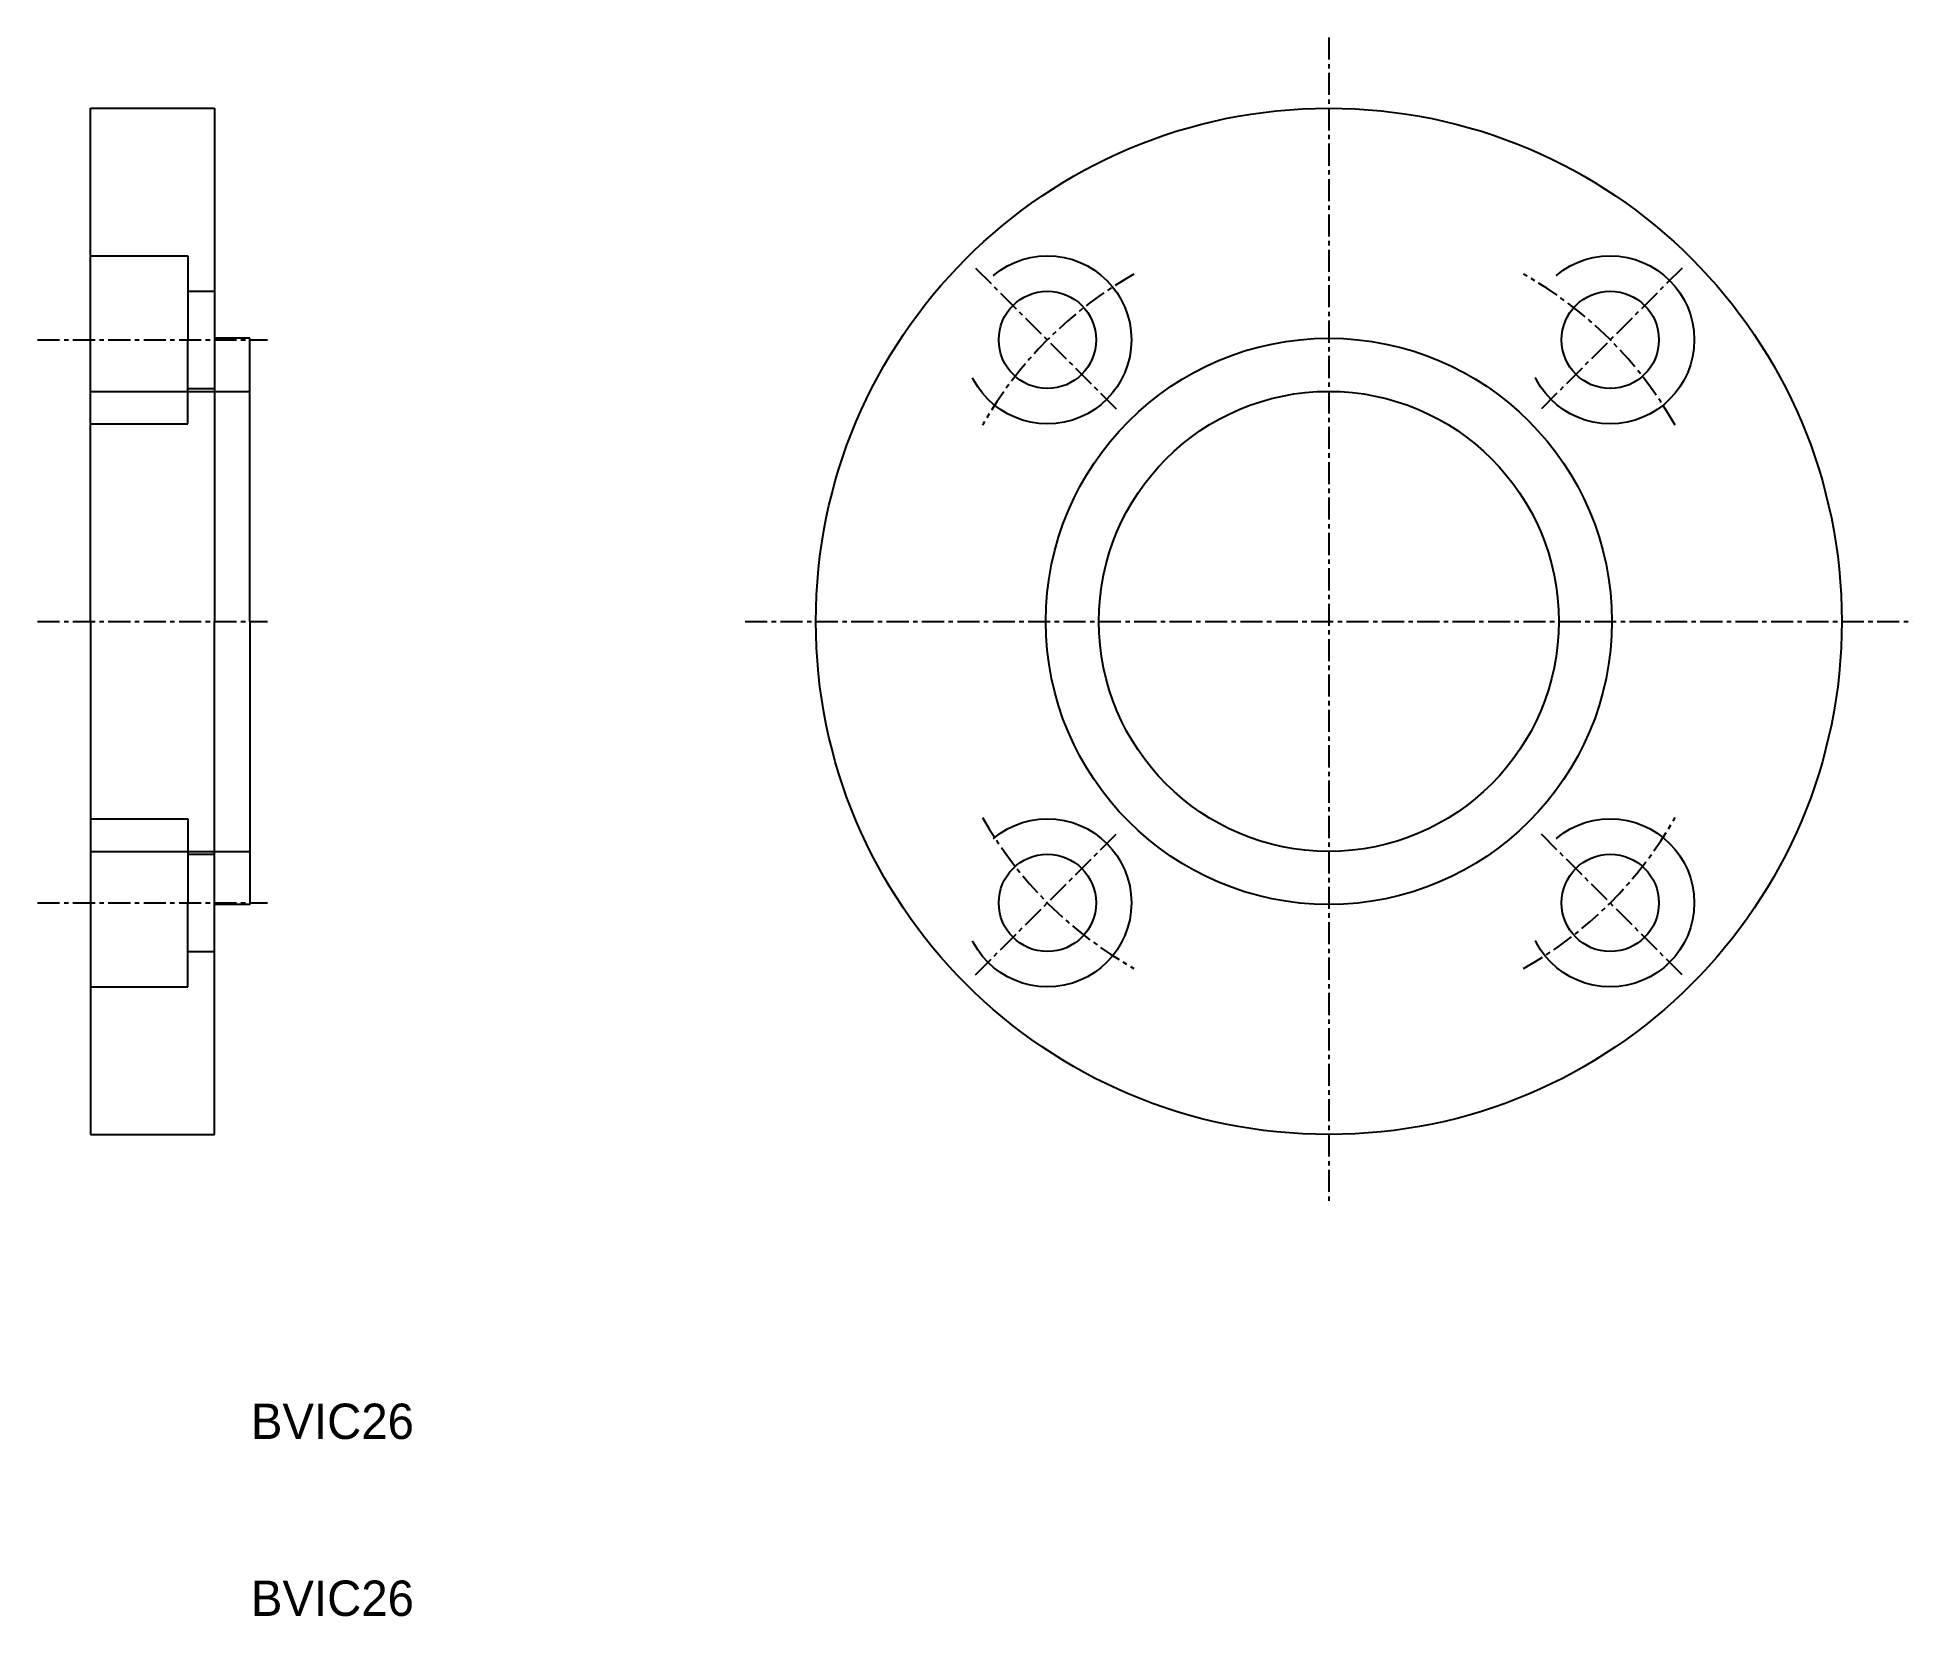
# Model space of a CAD drawing. Extents: x 168 to 274, y 109 to 198.
import ezdxf

# ---------------------------------------------------------------- set-up
doc = ezdxf.new("R2010")
doc.units = 0
doc.linetypes.add('CENTER', pattern=[2, 1.25, -0.25, 0.25, -0.25])
doc.linetypes.add('DASHED', pattern=[19.05, 12.7, -6.35])
doc.layers.get('0').update_dxf_attribs({"linetype": 'CONTINUOUS'})
doc.layers.add('CENTER', color=1, linetype='CENTER')

msp = doc.modelspace()

# ---------------------------------------------------------------- linework, layer by layer
for p, q in [((171.22, 165.31), (171.22, 194.31)), ((171.22, 194.31), (178.22, 194.31)), ((178.22, 194.31), (178.22, 165.31)), ((180.22, 181.31), (178.22, 181.31)), ((180.22, 165.31), (180.22, 181.31)), ((171.22, 165.31), (171.22, 136.31)), ((178.22, 136.31), (178.22, 165.31)), ((180.22, 165.31), (180.22, 149.31)), ((180.22, 149.31), (178.22, 149.31)), ((171.22, 136.31), (178.22, 136.31))]:
    msp.add_line(p, q)
at = {"color": 3, "linetype": 'DASHED'}
for p, q in [((171.22, 185.97), (176.72, 185.97)), ((176.72, 185.97), (176.72, 181.22)), ((176.72, 183.97), (178.22, 183.97)), ((176.72, 176.47), (176.72, 181.22)), ((171.22, 178.31), (180.22, 178.31)), ((176.72, 178.47), (178.22, 178.47)), ((171.22, 176.47), (176.72, 176.47)), ((171.22, 154.15), (176.72, 154.15)), ((176.72, 154.15), (176.72, 149.4)), ((171.22, 152.31), (180.22, 152.31)), ((176.72, 152.15), (178.22, 152.15)), ((176.72, 144.65), (176.72, 149.4)), ((176.72, 146.65), (178.22, 146.65)), ((171.22, 144.65), (176.72, 144.65))]:
    msp.add_line(p, q, dxfattribs=at)
for centre, radius in [((241.22, 165.31), 29), ((225.31, 181.22), 2.75), ((225.31, 181.22), 2.75), ((257.13, 181.22), 2.75), ((257.13, 181.22), 2.75), ((241.22, 165.31), 16), ((241.22, 165.31), 13), ((225.31, 149.4), 2.75), ((225.31, 149.4), 2.75), ((257.13, 149.4), 2.75), ((257.13, 149.4), 2.75)]:
    msp.add_circle(centre, radius)
for centre in [(225.31, 181.22), (257.13, 181.22), (225.31, 149.4), (257.13, 149.4)]:
    msp.add_circle(centre, 4.75, dxfattribs=at)
at = {"layer": 'CENTER', "color": 1, "linetype": 'CENTER'}
for p, q in [((241.22, 198.31), (241.22, 132.31)), ((221.24, 185.28), (229.37, 177.15)), ((221.24, 185.28), (229.37, 177.15)), ((261.19, 185.28), (253.06, 177.15)), ((261.19, 185.28), (253.06, 177.15)), ((168.22, 181.22), (181.22, 181.22)), ((168.22, 165.31), (181.22, 165.31)), ((208.22, 165.31), (274.22, 165.31)), ((221.24, 145.33), (229.37, 153.46)), ((221.24, 145.33), (229.37, 153.46)), ((261.19, 145.33), (253.06, 153.46)), ((261.19, 145.33), (253.06, 153.46)), ((168.22, 149.4), (181.22, 149.4))]:
    msp.add_line(p, q, dxfattribs=at)
for start, end in [(119.311, 150.4583), (29.5417, 60.689), (209.5417, 240.689), (299.311, 330.4583)]:
    msp.add_arc((241.22, 165.31), 22.5, start, end, dxfattribs=at)

# ---------------------------------------------------------------- texts
for p in [(180.28, 119.1), (180.28, 109.1)]:
    msp.add_text('BVIC26', height=2).set_placement(p)

doc.saveas('drawing.dxf')
